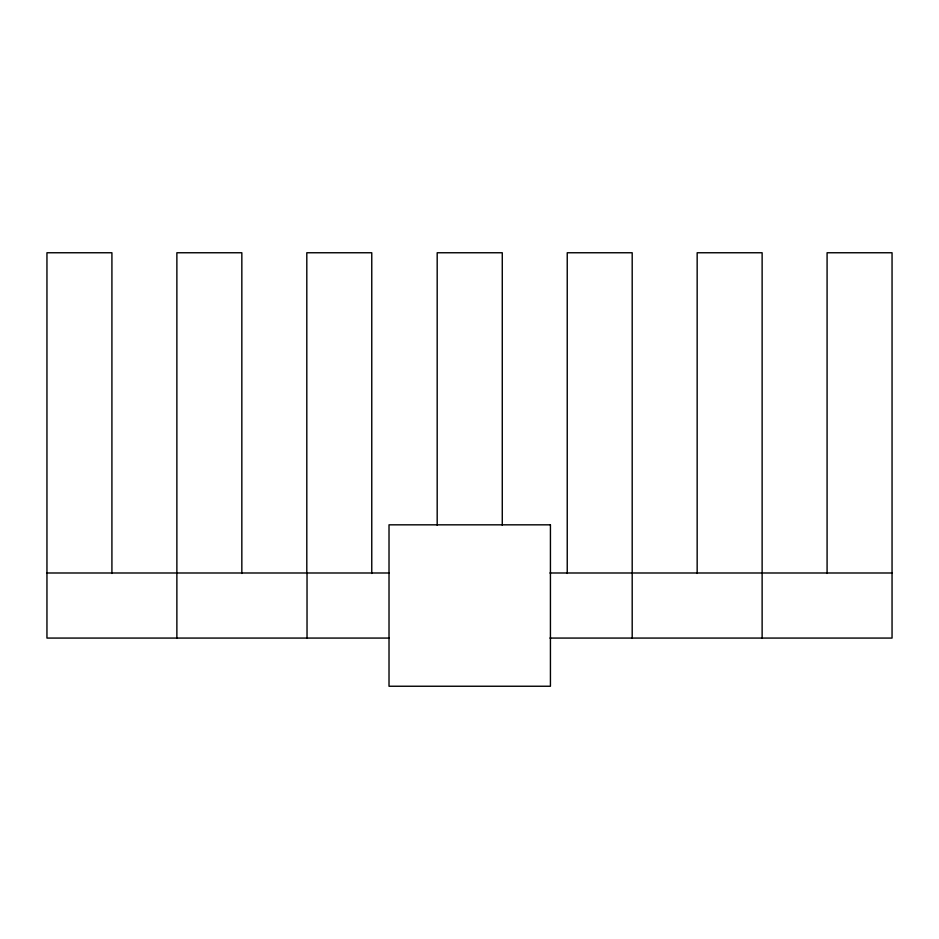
<?xml version="1.0" encoding="UTF-8"?>
<svg xmlns="http://www.w3.org/2000/svg" width="939" height="939" viewBox="0 0 939 939"><rect width="100%" height="100%" fill="white"/><g stroke="black" fill="none" stroke-linecap="round" stroke-linejoin="round"><path stroke-width="1.41" d="M46.95 572.99L389.216 572.99M549.914 572.99L892.05 572.99M389.216 638.074L46.95 638.074L46.95 252.755L111.917 252.755L111.917 573.447M549.914 638.074L892.05 638.074L892.05 252.755L827.083 252.755L827.083 573.447M762.128 638.074L762.128 252.755L697.161 252.755L697.161 573.447M632.193 638.074L632.193 252.755L567.238 252.755L567.238 573.447M502.271 525.194L502.271 252.755L437.187 252.755L437.187 525.194M371.762 573.447L371.762 252.755L306.807 252.755L306.807 573.447M307.03 572.99L307.03 638.074M241.839 573.447L241.839 252.755L176.872 252.755L176.872 638.074M550.43 524.831L389.016 524.831L389.016 686.245L550.43 686.245L550.43 524.831"/></g></svg>
